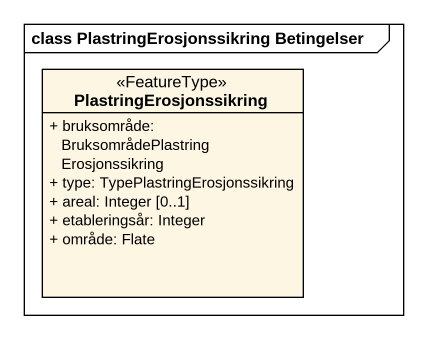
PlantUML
@startuml
mainframe class PlastringErosjonssikring Betingelser
hide circle
hide empty members
skinparam classAttributeIconSize 0
class PlastringErosjonssikring <<FeatureType>> {
  + bruksområde: BruksområdePlastringErosjonssikring
  + type: TypePlastringErosjonssikring
  + areal: Integer [0..1]
  + etableringsår: Integer
  + område: Flate
}
@enduml
